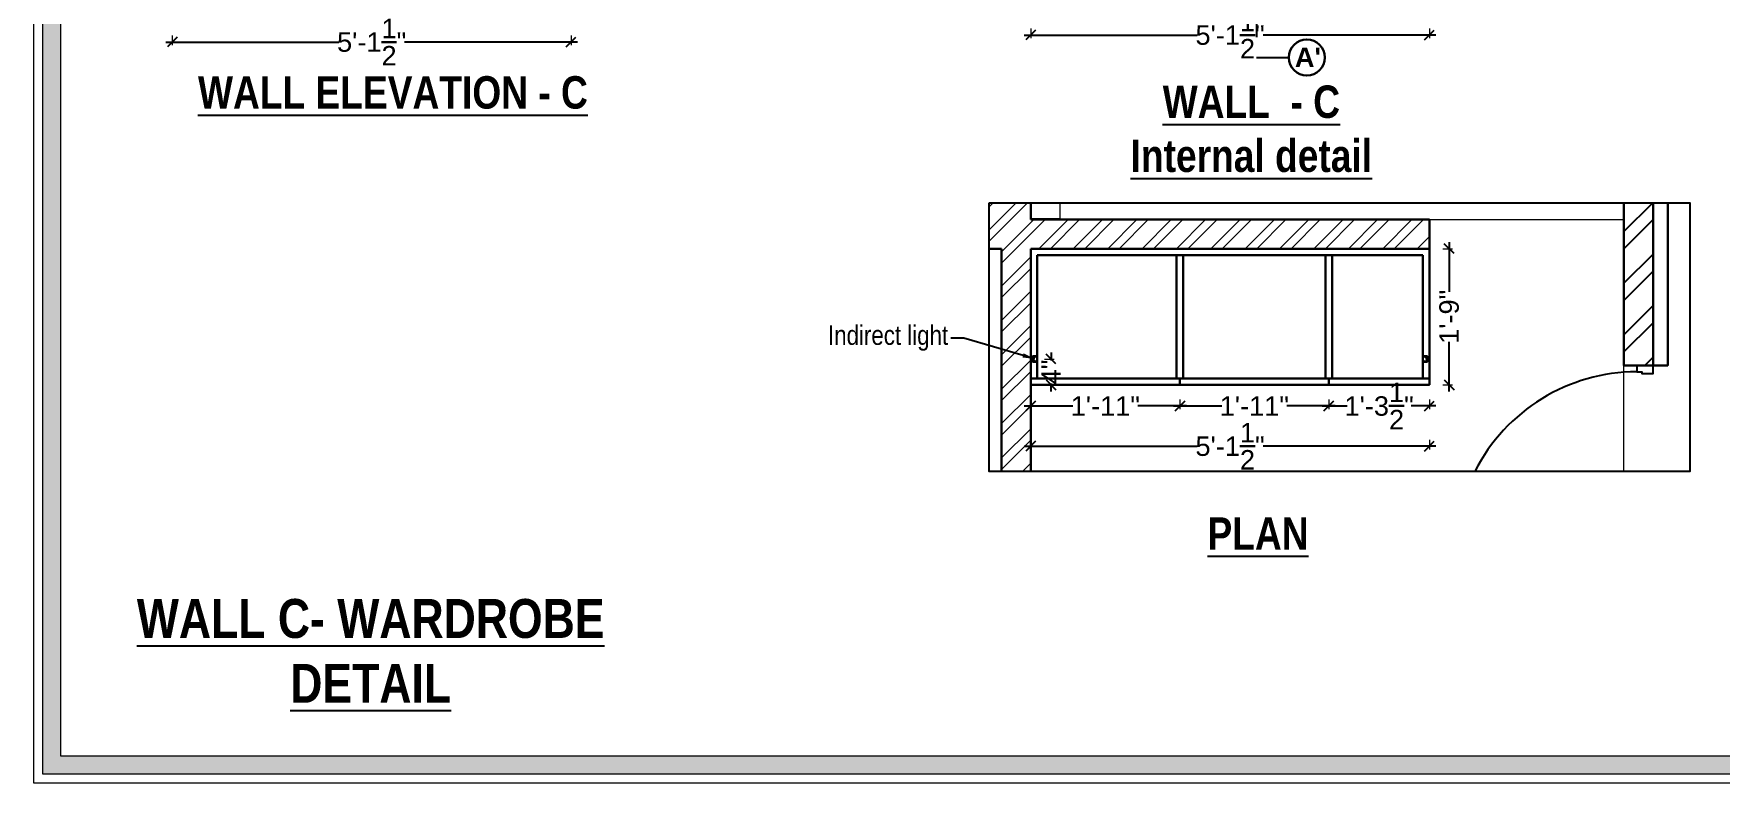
# Model space of a CAD drawing. Header units: millimetres. Extents: x 56222 to 3066687, y -650199 to -121287.
# Drawn here: x 136953.8 to 137213.9, y -182992.4 to -182876.8 of the extents above; entities that cross this region are included whole.
import ezdxf
from ezdxf import colors
from ezdxf.entities.mleader import LeaderData, LeaderLine
from ezdxf.math import Vec2, Vec3

# ---------------------------------------------------------------- set-up
doc = ezdxf.new("R2010")
doc.units = ezdxf.units.MM
doc.header["$MEASUREMENT"] = 0
doc.header["$PDMODE"] = 35
for name, pattern in [('00 . GROUND FLOOR$0$DASHED', [0.75, 0.5, -0.25]), ('DASHED2', [0.375, 0.25, -0.125]), ('DASHEDX2', [1.5, 1, -0.5])]:
    doc.linetypes.add(name, pattern=pattern)
doc.layers.get('Defpoints').update_dxf_attribs({"color": 220})
doc.layers.add('AR ELE-5', color=134, linetype='Continuous')
doc.layers.add('AR HATCH-7', color=7, linetype='Continuous')
for name, color, linetype, lineweight in [('DIM.', 250, 'Continuous', 13), ('Dimension', 10, 'DASHEDX2', 20), ('FIRST FLOOR', 7, 'Continuous', 9), ('FIRST FLOOR_( PLine )_', 251, 'Continuous', 30), ('FURNITURE', 32, 'Continuous', 9), ('FURNITURE-1', 252, 'Continuous', 13), ('GROUND FLOOR', 7, 'Continuous', 9), ('Labelling', 1, 'Continuous', 25), ('Text', 7, 'Continuous', 15), ('wall', 7, 'Continuous', 30), ('XX~SLAB ( BEAM )~ ( DIM )', 7, 'Continuous', 9)]:
    doc.layers.add(name, color=color, linetype=linetype, lineweight=lineweight)
doc.styles.add('Arial', font='arial.ttf')
doc.styles.get("Standard").update_dxf_attribs({"font": 'arial.ttf', "height": 6})
doc.styles.add('style4', font='ARIALN.TTF')
doc.dimstyles.new('Archana', dxfattribs={"dimtxt": 3, "dimasz": 1.5, "dimexe": 0.5, "dimexo": 0.5, "dimgap": 0, "dimtad": 0, "dimzin": 0, "dimdsep": 46, "dimlunit": 4, "dimtxsty": 'Arial', "dimblk": 'OBLIQUE', "dimcen": 0, "dimdle": 1, "dimclrd": 1, "dimclre": 1, "dimclrt": 5, "dimadec": 0, "dimazin": 0, "dimtfac": 1, "dimtofl": 0, "dimtmove": 1, "dimatfit": 3, "dimfxl": 1, "dimfxlon": 1, "dimtolj": 1, "dimtzin": 0, "dimlwd": 25, "dimlwe": -1, "dimarcsym": 0})

# ---------------------------------------------------------------- blocks, each defined once
blk = doc.blocks.new('_Oblique')
at = {"layer": 'wall', "color": 0, "lineweight": -2}
blk.add_line((-0.5, -0.5), (0.5, 0.5), dxfattribs=at)
blk = doc.blocks.new('*D679')
at = {"layer": 'Defpoints', "color": 0, "lineweight": 30, "transparency": 16777216}
for p in [(137169.03, -182865.85), (137107.53, -182868.85), (137169.03, -182876.96)]:
    blk.add_point(p, dxfattribs=at)
at = {"layer": 'GROUND FLOOR', "color": 1, "transparency": 16777216}
for p, q in [((137107.53, -182875.96), (137107.53, -182877.46)), ((137169.03, -182875.96), (137169.03, -182877.46))]:
    blk.add_line(p, q, dxfattribs=at)
at = {"layer": 'GROUND FLOOR', "color": 1, "lineweight": 25, "transparency": 16777216}
for p, q in [((137106.53, -182876.96), (137133.2, -182876.96)), ((137170.03, -182876.96), (137143.36, -182876.96))]:
    blk.add_line(p, q, dxfattribs=at)
at = {"layer": 'GROUND FLOOR', "color": 1, "lineweight": 25, "transparency": 16777216, "xscale": 1.5, "yscale": 1.5, "zscale": 1.5, "rotation": 180}
blk.add_blockref('_Oblique', (137107.53, -182876.96), dxfattribs=at)
at = {"layer": 'GROUND FLOOR', "color": 1, "lineweight": 25, "transparency": 16777216, "xscale": 1.5, "yscale": 1.5, "zscale": 1.5}
blk.add_blockref('_Oblique', (137169.03, -182876.96), dxfattribs=at)
at = {"layer": 'GROUND FLOOR', "color": 5, "lineweight": 30, "transparency": 16777216, "insert": (137138.28, -182876.96), "char_height": 3, "attachment_point": 5, "style": 'Arial'}
blk.add_mtext('\\A1;5\'-1{\\H1x;\\S1/2;}"', dxfattribs=at)
blk = doc.blocks.new('*D742')
at = {"layer": 'Defpoints', "color": 0, "lineweight": 30, "transparency": 16777216}
for p in [(137153.5, -182930.92), (137169.03, -182930.92), (137153.5, -182934.18)]:
    blk.add_point(p, dxfattribs=at)
at = {"layer": 'FURNITURE', "color": 1, "transparency": 16777216}
for p, q in [((137153.5, -182933.18), (137153.5, -182934.68)), ((137169.03, -182933.18), (137169.03, -182934.68))]:
    blk.add_line(p, q, dxfattribs=at)
at = {"layer": 'FURNITURE', "color": 1, "lineweight": 25, "transparency": 16777216}
for p, q in [((137152.5, -182934.18), (137156.33, -182934.18)), ((137170.03, -182934.18), (137166.21, -182934.18))]:
    blk.add_line(p, q, dxfattribs=at)
at = {"layer": 'FURNITURE', "color": 1, "lineweight": 25, "transparency": 16777216, "xscale": 1.5, "yscale": 1.5, "zscale": 1.5, "rotation": 180}
blk.add_blockref('_Oblique', (137153.5, -182934.18), dxfattribs=at)
at = {"layer": 'FURNITURE', "color": 1, "lineweight": 25, "transparency": 16777216, "xscale": 1.5, "yscale": 1.5, "zscale": 1.5}
blk.add_blockref('_Oblique', (137169.03, -182934.18), dxfattribs=at)
at = {"layer": 'FURNITURE', "color": 5, "lineweight": 30, "transparency": 16777216, "insert": (137161.27, -182934.18), "char_height": 3, "attachment_point": 5, "style": 'Arial'}
blk.add_mtext('\\A1;1\'-3{\\H1x;\\S1/2;}"', dxfattribs=at)
blk = doc.blocks.new('*D743')
at = {"layer": 'Defpoints', "color": 0, "lineweight": 30, "transparency": 16777216}
for p in [(137130.54, -182930.92), (137153.5, -182930.92), (137130.54, -182934.18)]:
    blk.add_point(p, dxfattribs=at)
at = {"layer": 'FURNITURE', "color": 1, "transparency": 16777216}
for p, q in [((137130.54, -182933.18), (137130.54, -182934.68)), ((137153.5, -182933.18), (137153.5, -182934.68))]:
    blk.add_line(p, q, dxfattribs=at)
at = {"layer": 'FURNITURE', "color": 1, "lineweight": 25, "transparency": 16777216}
for p, q in [((137129.54, -182934.18), (137137.01, -182934.18)), ((137154.5, -182934.18), (137147.03, -182934.18))]:
    blk.add_line(p, q, dxfattribs=at)
at = {"layer": 'FURNITURE', "color": 1, "lineweight": 25, "transparency": 16777216, "xscale": 1.5, "yscale": 1.5, "zscale": 1.5, "rotation": 180}
blk.add_blockref('_Oblique', (137130.54, -182934.18), dxfattribs=at)
at = {"layer": 'FURNITURE', "color": 1, "lineweight": 25, "transparency": 16777216, "xscale": 1.5, "yscale": 1.5, "zscale": 1.5}
blk.add_blockref('_Oblique', (137153.5, -182934.18), dxfattribs=at)
at = {"layer": 'FURNITURE', "color": 5, "lineweight": 30, "transparency": 16777216, "insert": (137142.02, -182934.18), "char_height": 3, "attachment_point": 5, "style": 'Arial'}
blk.add_mtext('\\A1;1\'-11"', dxfattribs=at)
blk = doc.blocks.new('*D744')
at = {"layer": 'Defpoints', "color": 0, "lineweight": 30, "transparency": 16777216}
for p in [(137107.53, -182930.92), (137130.54, -182930.92), (137107.53, -182934.18)]:
    blk.add_point(p, dxfattribs=at)
at = {"layer": 'FURNITURE', "color": 1, "transparency": 16777216}
for p, q in [((137107.53, -182933.18), (137107.53, -182934.68)), ((137130.54, -182933.18), (137130.54, -182934.68))]:
    blk.add_line(p, q, dxfattribs=at)
at = {"layer": 'FURNITURE', "color": 1, "lineweight": 25, "transparency": 16777216}
for p, q in [((137106.53, -182934.18), (137114.02, -182934.18)), ((137131.54, -182934.18), (137124.05, -182934.18))]:
    blk.add_line(p, q, dxfattribs=at)
at = {"layer": 'FURNITURE', "color": 1, "lineweight": 25, "transparency": 16777216, "xscale": 1.5, "yscale": 1.5, "zscale": 1.5, "rotation": 180}
blk.add_blockref('_Oblique', (137107.53, -182934.18), dxfattribs=at)
at = {"layer": 'FURNITURE', "color": 1, "lineweight": 25, "transparency": 16777216, "xscale": 1.5, "yscale": 1.5, "zscale": 1.5}
blk.add_blockref('_Oblique', (137130.54, -182934.18), dxfattribs=at)
at = {"layer": 'FURNITURE', "color": 5, "lineweight": 30, "transparency": 16777216, "insert": (137119.04, -182934.18), "char_height": 3, "attachment_point": 5, "style": 'Arial'}
blk.add_mtext('\\A1;1\'-11"', dxfattribs=at)
blk = doc.blocks.new('*D749')
at = {"layer": 'Defpoints', "color": 0, "lineweight": 30, "transparency": 16777216}
for p in [(136975.14, -182868.85), (137036.64, -182868.85), (137036.64, -182878.04)]:
    blk.add_point(p, dxfattribs=at)
at = {"layer": 'GROUND FLOOR', "color": 1, "lineweight": 25, "transparency": 16777216}
for p, q in [((136974.14, -182878.04), (137000.81, -182878.04)), ((137037.64, -182878.04), (137010.97, -182878.04))]:
    blk.add_line(p, q, dxfattribs=at)
at = {"layer": 'GROUND FLOOR', "color": 1, "transparency": 16777216}
for p, q in [((136975.14, -182877.04), (136975.14, -182878.54)), ((137036.64, -182877.04), (137036.64, -182878.54))]:
    blk.add_line(p, q, dxfattribs=at)
at = {"layer": 'GROUND FLOOR', "color": 1, "lineweight": 25, "transparency": 16777216, "xscale": 1.5, "yscale": 1.5, "zscale": 1.5, "rotation": 180}
blk.add_blockref('_Oblique', (136975.14, -182878.04), dxfattribs=at)
at = {"layer": 'GROUND FLOOR', "color": 1, "lineweight": 25, "transparency": 16777216, "xscale": 1.5, "yscale": 1.5, "zscale": 1.5}
blk.add_blockref('_Oblique', (137036.64, -182878.04), dxfattribs=at)
at = {"layer": 'GROUND FLOOR', "color": 5, "lineweight": 30, "transparency": 16777216, "insert": (137005.89, -182878.04), "char_height": 3, "attachment_point": 5, "style": 'Arial'}
blk.add_mtext('\\A1;5\'-1{\\H1x;\\S1/2;}"', dxfattribs=at)
blk = doc.blocks.new('*D750')
at = {"layer": 'Defpoints', "color": 0, "lineweight": 30, "transparency": 16777216}
for p in [(137107.53, -182930.92), (137169.03, -182930.92), (137169.03, -182940.38)]:
    blk.add_point(p, dxfattribs=at)
at = {"layer": 'GROUND FLOOR', "color": 1, "lineweight": 25, "transparency": 16777216}
for p, q in [((137106.53, -182940.38), (137133.2, -182940.38)), ((137170.03, -182940.38), (137143.36, -182940.38))]:
    blk.add_line(p, q, dxfattribs=at)
at = {"layer": 'GROUND FLOOR', "color": 1, "transparency": 16777216}
for p, q in [((137107.53, -182939.38), (137107.53, -182940.88)), ((137169.03, -182939.38), (137169.03, -182940.88))]:
    blk.add_line(p, q, dxfattribs=at)
at = {"layer": 'GROUND FLOOR', "color": 1, "lineweight": 25, "transparency": 16777216, "xscale": 1.5, "yscale": 1.5, "zscale": 1.5, "rotation": 180}
blk.add_blockref('_Oblique', (137107.53, -182940.38), dxfattribs=at)
at = {"layer": 'GROUND FLOOR', "color": 1, "lineweight": 25, "transparency": 16777216, "xscale": 1.5, "yscale": 1.5, "zscale": 1.5}
blk.add_blockref('_Oblique', (137169.03, -182940.38), dxfattribs=at)
at = {"layer": 'GROUND FLOOR', "color": 5, "lineweight": 30, "transparency": 16777216, "insert": (137138.28, -182940.38), "char_height": 3, "attachment_point": 5, "style": 'Arial'}
blk.add_mtext('\\A1;5\'-1{\\H1x;\\S1/2;}"', dxfattribs=at)
blk = doc.blocks.new('*D751')
at = {"layer": 'Defpoints', "color": 0, "lineweight": 30, "transparency": 16777216}
for p in [(137169.03, -182909.92), (137172.07, -182909.92), (137169.03, -182930.92)]:
    blk.add_point(p, dxfattribs=at)
at = {"layer": 'GROUND FLOOR', "color": 1, "transparency": 16777216}
for p, q in [((137171.07, -182909.92), (137172.57, -182909.92)), ((137171.07, -182930.92), (137172.57, -182930.92))]:
    blk.add_line(p, q, dxfattribs=at)
at = {"layer": 'GROUND FLOOR', "color": 1, "lineweight": 25, "transparency": 16777216}
for p, q in [((137172.07, -182908.92), (137172.07, -182916.57)), ((137172.07, -182931.92), (137172.07, -182924.26))]:
    blk.add_line(p, q, dxfattribs=at)
at = {"layer": 'GROUND FLOOR', "color": 1, "lineweight": 25, "transparency": 16777216, "xscale": 1.5, "yscale": 1.5, "zscale": 1.5}
for p, rotation in [((137172.07, -182909.92), 90), ((137172.07, -182930.92), 270)]:
    blk.add_blockref('_Oblique', p, dxfattribs=dict(at, rotation=rotation))
at = {"layer": 'GROUND FLOOR', "color": 5, "lineweight": 30, "transparency": 16777216, "insert": (137172.07, -182920.42), "char_height": 3, "attachment_point": 5, "rotation": 90, "style": 'Arial'}
blk.add_mtext('\\A1;1\'-9"', dxfattribs=at)
blk = doc.blocks.new('*D884')
at = {"layer": 'Defpoints', "color": 0, "lineweight": 30, "transparency": 16777216}
for p in [(137108.53, -182926.94), (137110.67, -182926.94), (137109.34, -182930.92)]:
    blk.add_point(p, dxfattribs=at)
at = {"layer": 'FURNITURE', "color": 1, "lineweight": 25, "transparency": 16777216}
for p, q in [((137110.67, -182925.94), (137110.67, -182927.14)), ((137110.67, -182931.92), (137110.67, -182930.71))]:
    blk.add_line(p, q, dxfattribs=at)
at = {"layer": 'FURNITURE', "color": 1, "transparency": 16777216}
for p, q in [((137109.67, -182926.94), (137111.17, -182926.94)), ((137109.84, -182930.92), (137111.17, -182930.92))]:
    blk.add_line(p, q, dxfattribs=at)
at = {"layer": 'FURNITURE', "color": 1, "lineweight": 25, "transparency": 16777216, "xscale": 1.5, "yscale": 1.5, "zscale": 1.5}
for p, rotation in [((137110.67, -182926.94), 90), ((137110.67, -182930.92), 270)]:
    blk.add_blockref('_Oblique', p, dxfattribs=dict(at, rotation=rotation))
at = {"layer": 'FURNITURE', "color": 5, "lineweight": 30, "transparency": 16777216, "insert": (137110.67, -182928.93), "char_height": 3, "attachment_point": 5, "rotation": 90, "style": 'Arial'}
blk.add_mtext('\\A1;4"', dxfattribs=at)

msp = doc.modelspace()

# ---------------------------------------------------------------- hatches: boundary and pattern name
at = {"layer": 'AR HATCH-7', "lineweight": 15, "true_color": 0x939598}
h = msp.add_hatch(dxfattribs=at)
h.set_pattern_fill('ANSI32', color=252, scale=10)
h.set_pattern_definition([(45, (-817.9833, 1110.7923), (-2.65165043, 2.65165043), []), (45, (-816.2155, 1110.7923), (-2.65165043, 2.65165043), [])])
h.paths.add_polyline_path([(137169.031, -182905.415), (137107.531, -182905.415), (137107.531, -182902.83), (137101.112, -182902.83), (137101.112, -182909.915), (137103.031, -182909.915), (137103.031, -182944.274), (137107.531, -182944.274), (137107.531, -182909.915), (137169.031, -182909.915)])
at = {"layer": 'AR HATCH-7', "lineweight": 25, "true_color": 0x939598}
h = msp.add_hatch(dxfattribs=at)
h.set_pattern_fill('ANSI32', color=252, scale=15, angle=180)
h.set_pattern_definition([(225, (-46051.656, -318979.803), (3.97747564, -3.97747564), []), (225, (-46054.3074, -318979.803), (3.97747564, -3.97747564), [])])
h.paths.add_polyline_path([(137199.031, -182902.83), (137199.031, -182927.915), (137203.531, -182927.915), (137203.531, -182902.83)])
at = {"layer": 'Dimension', "linetype": 'Continuous', "true_color": 0xd39e00}
h = msp.add_hatch(color=42, dxfattribs=at)
h.paths.add_polyline_path([(136955.169, -182710.705), (136955.169, -182990.984), (137353.362, -182990.984), (137353.362, -182710.705)])
h.paths.add_polyline_path([(136957.964, -182713.5), (137350.568, -182713.5), (137350.568, -182988.189), (136957.964, -182988.189)], flags=16)

# ---------------------------------------------------------------- linework, layer by layer
msp.add_lwpolyline([(137201.031, -182927.915), (137201.031, -182928.915), (137201.781, -182928.915), (137201.781, -182929.165), (137203.531, -182929.165), (137203.531, -182927.915)], close=True)
at = {"layer": 'AR ELE-5', "linetype": 'ByBlock', "ltscale": 15}
msp.add_arc((137201.048, -182956.956), 28.041, 90.03474, 153.11087, dxfattribs=at)
at = {"layer": 'Dimension', "color": 42, "linetype": 'Continuous', "true_color": 0xd39e00}
for points in [[(136953.772, -182709.308), (137354.76, -182709.308), (137354.76, -182992.381), (136953.772, -182992.381)], [(136955.169, -182710.705), (137353.362, -182710.705), (137353.362, -182990.984), (136955.169, -182990.984)], [(136957.964, -182713.5), (137350.568, -182713.5), (137350.568, -182988.189), (136957.964, -182988.189)]]:
    msp.add_lwpolyline(points, close=True, dxfattribs=at)
at = {"layer": 'FIRST FLOOR'}
for p, q in [((137107.531, -182905.415), (137107.531, -182902.83)), ((137199.031, -182944.274), (137199.031, -182902.83)), ((137203.531, -182927.915), (137203.531, -182902.83)), ((137107.531, -182905.415), (137199.031, -182905.415)), ((137169.031, -182909.915), (137169.031, -182905.415)), ((137101.112, -182909.915), (137103.031, -182909.915)), ((137103.031, -182909.915), (137103.031, -182944.274)), ((137107.531, -182909.915), (137169.031, -182909.915)), ((137107.531, -182909.915), (137107.531, -182944.274)), ((137199.031, -182927.915), (137203.531, -182927.915))]:
    msp.add_line(p, q, dxfattribs=at)
at = {"layer": 'FIRST FLOOR_( PLine )_'}
for p, q in [((137107.531, -182905.415), (137107.531, -182902.83)), ((137169.031, -182905.415), (137107.531, -182905.415)), ((137169.031, -182909.915), (137169.031, -182905.415)), ((137101.112, -182909.915), (137103.031, -182909.915)), ((137103.031, -182909.915), (137103.031, -182944.274)), ((137107.531, -182944.274), (137107.531, -182909.915)), ((137107.531, -182909.915), (137169.031, -182909.915))]:
    msp.add_line(p, q, dxfattribs=at)
msp.add_lwpolyline([(137199.031, -182902.83), (137199.031, -182927.915), (137203.531, -182927.915), (137203.531, -182902.83)], dxfattribs=at)
at = {"layer": 'FURNITURE', "lineweight": 30}
for p, q in [((137108.531, -182910.915), (137108.531, -182929.915)), ((137168.031, -182910.915), (137108.531, -182910.915)), ((137130.041, -182929.915), (137130.041, -182910.915)), ((137131.041, -182929.915), (137131.041, -182910.915)), ((137153.004, -182929.915), (137153.004, -182910.915)), ((137154.004, -182929.915), (137154.004, -182910.915)), ((137168.031, -182929.915), (137168.031, -182910.915)), ((137107.531, -182929.915), (137169.031, -182929.915)), ((137130.541, -182929.915), (137130.541, -182930.915)), ((137153.504, -182929.915), (137153.504, -182930.915))]:
    msp.add_line(p, q, dxfattribs=at)
at = {"layer": 'FURNITURE'}
msp.add_lwpolyline([(137112.031, -182902.83), (137112.031, -182905.321), (137107.531, -182905.321), (137107.531, -182902.83)], dxfattribs=at)
at = {"layer": 'FURNITURE', "lineweight": 30}
msp.add_lwpolyline([(137203.531, -182902.83), (137203.531, -182927.915), (137205.781, -182927.915), (137205.781, -182902.83)], dxfattribs=at)
for points in [[(137107.531, -182909.915), (137107.531, -182930.915), (137169.031, -182930.915), (137169.031, -182909.915)], [(137108.531, -182927.378), (137107.89, -182927.378), (137107.89, -182926.485), (137108.531, -182926.485)], [(137168.031, -182927.378), (137168.671, -182927.378), (137168.671, -182926.485), (137168.031, -182926.485)]]:
    msp.add_lwpolyline(points, close=True, dxfattribs=at)
at = {"layer": 'FURNITURE', "color": 3, "linetype": 'DASHED2', "lineweight": 30}
for points in [[(137108.531, -182927.263), (137107.997, -182927.263), (137107.997, -182926.61), (137108.531, -182926.61)], [(137168.031, -182927.263), (137168.564, -182927.263), (137168.564, -182926.61), (137168.031, -182926.61)]]:
    msp.add_lwpolyline(points, close=True, dxfattribs=at)
at = {"layer": 'FURNITURE-1', "color": 252, "linetype": '00 . GROUND FLOOR$0$DASHED', "lineweight": 25, "ltscale": 15, "true_color": 0x939598}
msp.add_lwpolyline([(137147.323, -182734.782), (137142.338, -182734.782), (137142.364, -182880.426), (137147.323, -182880.426)], dxfattribs=at)
at = {"layer": 'FURNITURE-1', "color": 1, "linetype": 'ByBlock', "lineweight": 30}
msp.add_circle((137150.108, -182880.426), 2.785, dxfattribs=at)
at = {"layer": 'XX~SLAB ( BEAM )~ ( DIM )', "color": 252, "lineweight": 25, "true_color": 0x939598}
msp.add_lwpolyline([(137101.112, -182902.83), (137209.206, -182902.83), (137209.206, -182944.274), (137101.112, -182944.274)], close=True, dxfattribs=at)

# ---------------------------------------------------------------- texts
at = {"layer": 'DIM.', "color": 1, "insert": (137148.271, -182878.888, -2.248), "char_height": 3, "attachment_point": 1}
msp.add_mtext_dynamic_manual_height_columns("{\\fArial|b1|i0|c0|p34;A'}", width=81.87572, gutter_width=1.128, heights=[0], dxfattribs=at)
at = {"layer": 'Labelling', "color": 251, "true_color": 0x636466, "attachment_point": 5, "style": 'style4'}
for s, insert, char_height in [('{\\fArial Narrow|b1|i0|c0|p34;\\LWALL ELEVATION - C}', (137009.166, -182885.84), 5), ('{\\fArial Narrow|b1|i0|c0|p34;\\LWALL  - C\\PInternal detail}', (137141.558, -182891.443), 5), ('{\\fArial Narrow|b1|i0|c0|p34;\\LPLAN}', (137142.585, -182953.867), 5), ('{\\fArial Narrow|b1|i0|c0|p34;\\LWALL C- WARDROBE DETAIL}', (137005.738, -182971.96), 6)]:
    msp.add_mtext_dynamic_manual_height_columns(s, width=79.10806, gutter_width=1, heights=[0], dxfattribs=dict(at, insert=insert, char_height=char_height))

# ---------------------------------------------------------------- dimensions: what is measured, and where the dimension line sits
at = {"layer": 'FURNITURE', "lineweight": 30}
for base, p1, p2, angle, picture, middle in [((137110.671, -182926.936), (137109.338, -182930.915), (137108.531, -182926.936), 90, '*D884', (137110.671, -182928.926)), ((137107.531, -182934.18), (137130.541, -182930.915), (137107.531, -182930.915), 180, '*D744', (137119.036, -182934.18)), ((137130.541, -182934.18), (137153.504, -182930.915), (137130.541, -182930.915), 180, '*D743', (137142.023, -182934.18)), ((137153.504, -182934.18), (137169.031, -182930.915), (137153.504, -182930.915), 180, '*D742', (137161.267, -182934.18))]:
    dim = msp.add_linear_dim(base=base, p1=p1, p2=p2, angle=angle, dimstyle='Archana', dxfattribs=at)
    dim.commit()
    dim.dimension.update_dxf_attribs({"geometry": picture, "text_midpoint": middle})
at = {"layer": 'GROUND FLOOR', "lineweight": 30}
for base, p1, p2, picture, middle in [((137169.031, -182876.961), (137107.531, -182868.855), (137169.031, -182865.855), '*D679', (137138.281, -182876.961)), ((137036.639, -182878.04), (136975.139, -182868.855), (137036.639, -182868.855), '*D749', (137005.889, -182878.04)), ((137169.031, -182940.378), (137107.531, -182930.915), (137169.031, -182930.915), '*D750', (137138.281, -182940.378))]:
    dim = msp.add_linear_dim(base=base, p1=p1, p2=p2, dimstyle='Archana', dxfattribs=at)
    dim.commit()
    dim.dimension.update_dxf_attribs({"geometry": picture, "text_midpoint": middle})
dim = msp.add_linear_dim(base=(137172.07, -182909.915), p1=(137169.031, -182930.915), p2=(137169.031, -182909.915), angle=90, dimstyle='Archana', dxfattribs=at)
dim.commit()
dim.dimension.update_dxf_attribs({"geometry": '*D751', "text_midpoint": (137172.07, -182920.415)})

# ---------------------------------------------------------------- leaders
at = {"layer": 'Text', "color": 1, "lineweight": 0, "ltscale": 20}
ml = msp.add_multileader_mtext('Standard', dxfattribs=at)
ml.set_content('Indirect light', color=1, style='style4')
ml.set_leader_properties()
ml.build(insert=Vec2(0, 0))
ml.multileader.update_dxf_attribs({"dogleg_length": 2.025, "arrow_head_size": 2})
ctx = ml.context
ctx.base_point, ctx.char_height, ctx.arrow_head_size, ctx.landing_gap_size, ctx.plane_origin = Vec3(137076.218, -182923.695), 3, 2, 0.4, Vec3(137159.33, -182915.758)
ctx.text_align_type = 2
notes = []
notes.append((ctx, [(0, (1, 1, 0), (137097.227, -182923.695), (-1, 0), 2.025, [(0, [(137108.264, -182926.936)], 0, [])])]))
ctx.mtext.insert, ctx.mtext.alignment = Vec3(137094.802, -182921.754), 3
for ctx, leaders in notes:
    for number, flags, end, landing, length, lines in leaders:
        leader = LeaderData()
        leader.index, (leader.has_last_leader_line, leader.has_dogleg_vector, leader.attachment_direction) = number, flags
        leader.last_leader_point, leader.dogleg_vector, leader.dogleg_length = Vec3(end), Vec3(landing), length
        for number, points, colour, breaks in lines:
            line = LeaderLine()
            line.index, line.vertices, line.color, line.breaks = number, Vec3.list(points), colors.encode_raw_color(colour), breaks
            leader.lines.append(line)
        ctx.leaders.append(leader)

doc.saveas('drawing.dxf')
